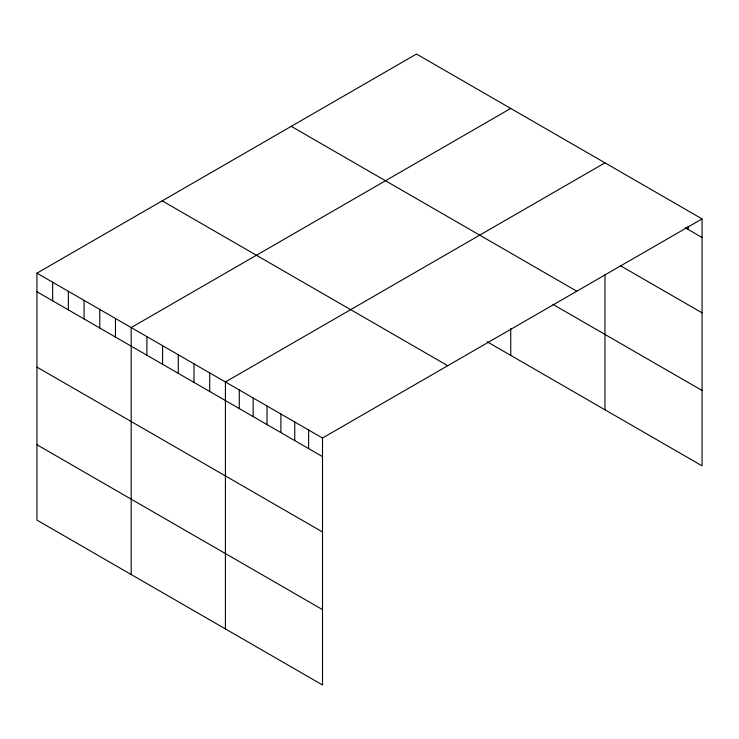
<?xml version="1.0" encoding="UTF-8"?>
<svg xmlns="http://www.w3.org/2000/svg" width="739" height="739" viewBox="0 0 739 739"><rect width="100%" height="100%" fill="white"/><g stroke="black" fill="none" stroke-linecap="round" stroke-linejoin="round"><path stroke-width="1.11" d="M702.05 218.892L322.5 438.024L322.5 684.97L36.95 520.108L36.95 273.162L416.5 54.03L702.05 218.892L702.05 465.838L487.177 341.778M510.732 108.439L131.182 327.571L131.182 574.508M604.964 162.839L225.413 381.971L225.413 628.917M685.21 227.751L702.05 237.478M620.815 265.929L702.05 312.837M291.249 126.341L576.799 291.203M552.938 304.385L702.05 390.478M162.201 200.851L447.751 365.713M36.95 273.162L322.5 438.024M36.95 291.748L322.5 456.61M36.95 367.107L322.5 531.969M36.95 444.749L322.5 609.61M688.185 226.189L688.185 229.469M604.964 274.529L604.964 409.785M510.732 328.467L510.732 355.376M308.625 430.015L308.625 448.601M294.759 422.006L294.759 440.592M280.894 414.006L280.894 432.583M267.019 405.997L267.019 424.574M253.154 397.988L253.154 416.565M239.279 389.98L239.279 408.556M209.71 372.909L209.71 391.485M194.006 363.837L194.006 382.414M178.293 354.766L178.293 373.352M162.589 345.704L162.589 364.281M146.885 336.633L146.885 355.219M115.478 318.5L115.478 337.086M99.774 309.438L99.774 328.014M84.061 300.367L84.061 318.943M68.358 291.295L68.358 309.881M52.654 282.233L52.654 300.81"/></g></svg>
